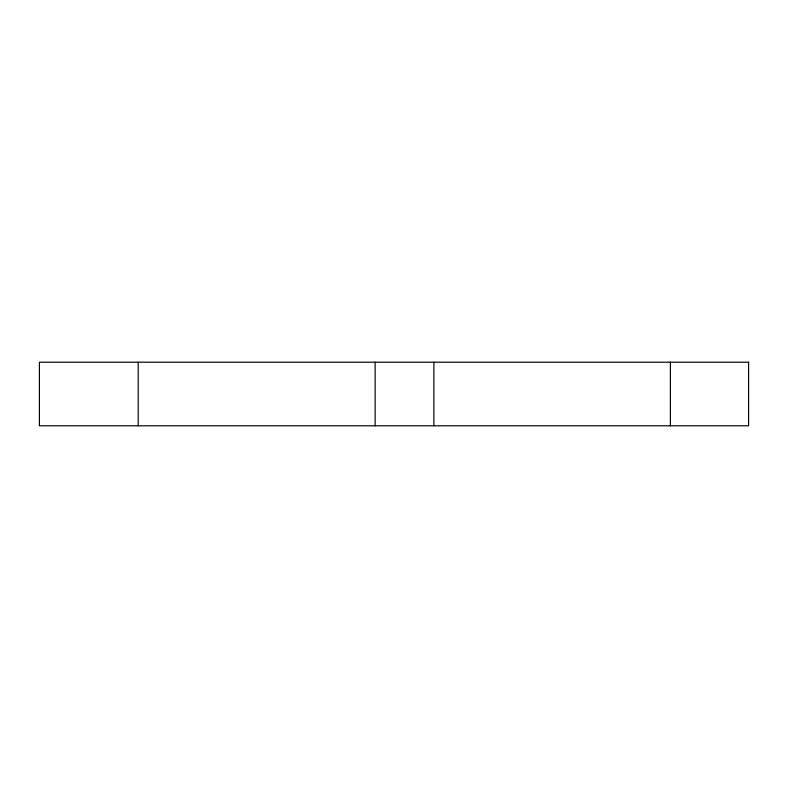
<?xml version="1.0" encoding="UTF-8"?>
<svg xmlns="http://www.w3.org/2000/svg" width="788" height="788" viewBox="0 0 788 788"><rect width="100%" height="100%" fill="white"/><g stroke="black" fill="none" stroke-linecap="round" stroke-linejoin="round"><path stroke-width="1.18" d="M670.391 362.214L670.391 425.786M433.883 362.214L433.883 425.786M375.137 362.214L375.137 425.786M138.196 362.214L138.196 425.786M748.6 362.214L39.4 362.214L39.4 425.786L748.6 425.786L748.6 362.214"/></g></svg>
